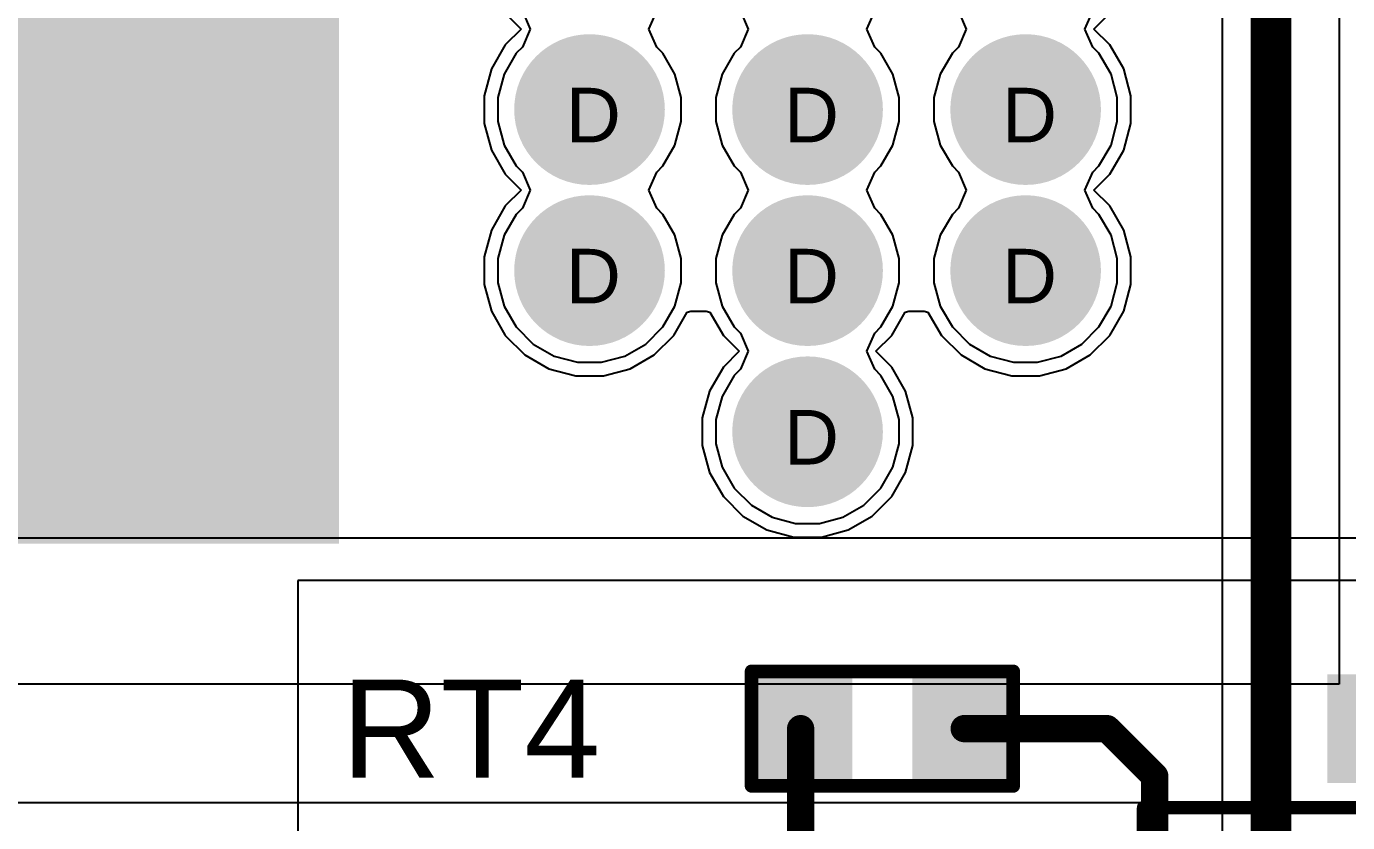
# Model space of a CAD drawing. Header units: inches. Extents: x 0 to 5379, y 0 to 5429.
# Drawn here: x 35.39 to 47.7, y 154.79 to 162.21 of the extents above; entities that cross this region are included whole.
import ezdxf

# ---------------------------------------------------------------- set-up
doc = ezdxf.new("R2010")
doc.units = ezdxf.units.IN
for name, color, linetype in [('Bottom Layer', 5, 'Continuous'), ('Bottom Solder', 6, 'Continuous'), ('Drill Drawing', 1, 'Continuous'), ('GND01', 16, 'Continuous'), ('GND02', 76, 'Continuous'), ('PWR', 156, 'Continuous'), ('SIG 01', 90, 'Continuous'), ('Top Layer', 1, 'Continuous'), ('Top Overlay', 2, 'Continuous'), ('Top Paste', 8, 'Continuous'), ('Top Solder', 216, 'Continuous'), ('Via Holes', 16, 'Continuous')]:
    doc.layers.add(name, color=color, linetype=linetype)
doc.styles.add('Arial', font='', dxfattribs={"height": 0.2})
doc.styles.get('Arial').set_extended_font_data('Arial')

# ---------------------------------------------------------------- blocks, each defined once
blk = doc.blocks.new('R___0603_202')
at = {"layer": 'Top Layer'}
for points in [[(-0.381, 0.4445), (-0.381, -0.4445), (-1.143, -0.4445), (-1.143, 0.4445)], [(1.143, 0.4445), (1.143, -0.4445), (0.381, -0.4445), (0.381, 0.4445)]]:
    blk.add_hatch(color=1, dxfattribs=at).paths.add_polyline_path(points)
at = {"layer": 'Top Paste'}
for points in [[(-0.381, 0.4445), (-0.381, -0.4445), (-1.143, -0.4445), (-1.143, 0.4445)], [(1.143, 0.4445), (1.143, -0.4445), (0.381, -0.4445), (0.381, 0.4445)]]:
    blk.add_hatch(color=8, dxfattribs=at).paths.add_polyline_path(points)
at = {"layer": 'Top Solder'}
for points in [[(-0.2794, 0.5461), (-0.2794, -0.5461), (-1.2446, -0.5461), (-1.2446, 0.5461)], [(1.2446, 0.5461), (1.2446, -0.5461), (0.2794, -0.5461), (0.2794, 0.5461)]]:
    blk.add_hatch(color=216, dxfattribs=at).paths.add_polyline_path(points)
at = {"layer": 'Top Overlay'}
for points in [[(-1.2192, 0.5334, 0.127, 0.127, 0), (1.2192, 0.5334, 0.127, 0.127, 0)], [(-1.2192, -0.5334, 0.127, 0.127, 0), (-1.2192, 0.5334, 0.127, 0.127, 0)], [(1.2192, -0.5334, 0.127, 0.127, 0), (1.2192, 0.5334, 0.127, 0.127, 0)], [(-1.2192, -0.5334, 0.127, 0.127, 0), (1.2192, -0.5334, 0.127, 0.127, 0)]]:
    blk.add_lwpolyline(points, format="xyseb", dxfattribs=at)
for points in [[(-1.25095, 0.5334, 0.0635, 0.0635, 1), (-1.18745, 0.5334, 0.0635, 0.0635, 1)], [(-1.25095, 0.5334, 0.0635, 0.0635, 1), (-1.18745, 0.5334, 0.0635, 0.0635, 1)], [(1.18745, 0.5334, 0.0635, 0.0635, 1), (1.25095, 0.5334, 0.0635, 0.0635, 1)], [(1.18745, 0.5334, 0.0635, 0.0635, 1), (1.25095, 0.5334, 0.0635, 0.0635, 1)], [(-1.25095, -0.5334, 0.0635, 0.0635, 1), (-1.18745, -0.5334, 0.0635, 0.0635, 1)], [(-1.25095, -0.5334, 0.0635, 0.0635, 1), (-1.18745, -0.5334, 0.0635, 0.0635, 1)], [(1.18745, -0.5334, 0.0635, 0.0635, 1), (1.25095, -0.5334, 0.0635, 0.0635, 1)], [(1.18745, -0.5334, 0.0635, 0.0635, 1), (1.25095, -0.5334, 0.0635, 0.0635, 1)]]:
    blk.add_lwpolyline(points, format="xyseb", close=True, dxfattribs=at)
blk = doc.blocks.new('H2PAK_2_736')
at = {"layer": 'Top Layer'}
blk.add_hatch(color=1, dxfattribs=at).paths.add_polyline_path([(-5.5, 0.828), (-5.5, 10.328), (5.5, 10.328), (5.5, 0.828)])
at = {"layer": 'Top Paste'}
blk.add_hatch(color=8, dxfattribs=at).paths.add_polyline_path([(-5.5, 0.828), (-5.5, 10.328), (5.5, 10.328), (5.5, 0.828)])
at = {"layer": 'Top Solder'}
blk.add_hatch(color=216, dxfattribs=at).paths.add_polyline_path([(-5.551, 0.778), (-5.551, 10.379), (5.551, 10.379), (5.551, 0.778)])
blk = doc.blocks.new('SOD_323_841')
at = {"layer": 'Top Layer'}
for points in [[(-0.75, -0.45), (-1.55, -0.45), (-1.55, 0.45), (-0.75, 0.45)], [(1.55, -0.45), (0.75, -0.45), (0.75, 0.45), (1.55, 0.45)]]:
    blk.add_hatch(color=1, dxfattribs=at).paths.add_polyline_path(points)
at = {"layer": 'Top Overlay'}
for points in [[(-2.008, 0.483), (-0.916, 0.483), (-0.916, 0.787), (-2.008, 0.787)], [(-2.008, -0.508), (-1.576, -0.508), (-1.576, 0.508), (-2.008, 0.508)], [(-2.008, -0.787), (-0.916, -0.787), (-0.916, -0.483), (-2.008, -0.483)]]:
    blk.add_hatch(color=2, dxfattribs=at).paths.add_polyline_path(points)
at = {"layer": 'Top Paste'}
for points in [[(-0.75, -0.45), (-1.55, -0.45), (-1.55, 0.45), (-0.75, 0.45)], [(1.55, -0.45), (0.75, -0.45), (0.75, 0.45), (1.55, 0.45)]]:
    blk.add_hatch(color=8, dxfattribs=at).paths.add_polyline_path(points)
at = {"layer": 'Top Solder'}
for points in [[(-0.695, -0.505), (-1.605, -0.505), (-1.605, 0.505), (-0.695, 0.505)], [(1.605, -0.505), (0.695, -0.505), (0.695, 0.505), (1.605, 0.505)]]:
    blk.add_hatch(color=216, dxfattribs=at).paths.add_polyline_path(points)
at = {"layer": 'Top Overlay'}
for points in [[(0.94, 0.737, 0.127, 0.127, 0), (-0.914, 0.737, 0.127, 0.127, 0)], [(0.94, 0.737, 0.127, 0.127, 0), (0.94, 0.559, 0.127, 0.127, 0)], [(0.94, -0.559, 0.127, 0.127, 0), (0.94, -0.737, 0.127, 0.127, 0)], [(0.94, -0.737, 0.127, 0.127, 0), (-0.914, -0.737, 0.127, 0.127, 0)]]:
    blk.add_lwpolyline(points, format="xyseb", dxfattribs=at)
for points in [[(-0.946, 0.737, 0.0635, 0.0635, 1), (-0.883, 0.737, 0.0635, 0.0635, 1)], [(0.908, 0.737, 0.0635, 0.0635, 1), (0.972, 0.737, 0.0635, 0.0635, 1)], [(0.908, 0.737, 0.0635, 0.0635, 1), (0.972, 0.737, 0.0635, 0.0635, 1)], [(0.908, 0.559, 0.0635, 0.0635, 1), (0.972, 0.559, 0.0635, 0.0635, 1)], [(0.908, -0.559, 0.0635, 0.0635, 1), (0.972, -0.559, 0.0635, 0.0635, 1)], [(-0.946, -0.737, 0.0635, 0.0635, 1), (-0.883, -0.737, 0.0635, 0.0635, 1)], [(0.908, -0.737, 0.0635, 0.0635, 1), (0.972, -0.737, 0.0635, 0.0635, 1)], [(0.908, -0.737, 0.0635, 0.0635, 1), (0.972, -0.737, 0.0635, 0.0635, 1)]]:
    blk.add_lwpolyline(points, format="xyseb", close=True, dxfattribs=at)

msp = doc.modelspace()

# ---------------------------------------------------------------- hatches: boundary and pattern name
at = {"layer": 'Bottom Layer'}
h = msp.add_hatch(color=5, dxfattribs=at)
edge = h.paths.add_edge_path()
edge.add_arc((40.64, 161.435), 0.6, 0, 360)
h = msp.add_hatch(color=5, dxfattribs=at)
edge = h.paths.add_edge_path()
edge.add_arc((42.672, 161.435), 0.6, 0, 360)
h = msp.add_hatch(color=5, dxfattribs=at)
edge = h.paths.add_edge_path()
edge.add_arc((44.704, 161.435), 0.6, 0, 360)
h = msp.add_hatch(color=5, dxfattribs=at)
edge = h.paths.add_edge_path()
edge.add_arc((40.64, 159.935), 0.6, 0, 360)
h = msp.add_hatch(color=5, dxfattribs=at)
edge = h.paths.add_edge_path()
edge.add_arc((42.672, 159.935), 0.6, 0, 360)
h = msp.add_hatch(color=5, dxfattribs=at)
edge = h.paths.add_edge_path()
edge.add_arc((44.704, 159.935), 0.6, 0, 360)
h = msp.add_hatch(color=5, dxfattribs=at)
edge = h.paths.add_edge_path()
edge.add_arc((42.672, 158.434), 0.6, 0, 360)
at = {"layer": 'Bottom Solder'}
h = msp.add_hatch(color=6, dxfattribs=at)
edge = h.paths.add_edge_path()
edge.add_arc((40.64, 161.435), 0.702, 0, 360)
h = msp.add_hatch(color=6, dxfattribs=at)
edge = h.paths.add_edge_path()
edge.add_arc((42.672, 161.435), 0.702, 0, 360)
h = msp.add_hatch(color=6, dxfattribs=at)
edge = h.paths.add_edge_path()
edge.add_arc((44.704, 161.435), 0.702, 0, 360)
h = msp.add_hatch(color=6, dxfattribs=at)
edge = h.paths.add_edge_path()
edge.add_arc((40.64, 159.935), 0.702, 0, 360)
h = msp.add_hatch(color=6, dxfattribs=at)
edge = h.paths.add_edge_path()
edge.add_arc((42.672, 159.935), 0.702, 0, 360)
h = msp.add_hatch(color=6, dxfattribs=at)
edge = h.paths.add_edge_path()
edge.add_arc((44.704, 159.935), 0.702, 0, 360)
h = msp.add_hatch(color=6, dxfattribs=at)
edge = h.paths.add_edge_path()
edge.add_arc((42.672, 158.434), 0.702, 0, 360)
at = {"layer": 'GND01'}
h = msp.add_hatch(color=16, dxfattribs=at)
edge = h.paths.add_edge_path()
edge.add_arc((40.64, 161.435), 0.6, 0, 360)
h = msp.add_hatch(color=16, dxfattribs=at)
edge = h.paths.add_edge_path()
edge.add_arc((42.672, 161.435), 0.6, 0, 360)
h = msp.add_hatch(color=16, dxfattribs=at)
edge = h.paths.add_edge_path()
edge.add_arc((44.704, 161.435), 0.6, 0, 360)
h = msp.add_hatch(color=16, dxfattribs=at)
edge = h.paths.add_edge_path()
edge.add_arc((40.64, 159.935), 0.6, 0, 360)
h = msp.add_hatch(color=16, dxfattribs=at)
edge = h.paths.add_edge_path()
edge.add_arc((42.672, 159.935), 0.6, 0, 360)
h = msp.add_hatch(color=16, dxfattribs=at)
edge = h.paths.add_edge_path()
edge.add_arc((44.704, 159.935), 0.6, 0, 360)
h = msp.add_hatch(color=16, dxfattribs=at)
edge = h.paths.add_edge_path()
edge.add_arc((42.672, 158.434), 0.6, 0, 360)
at = {"layer": 'GND02'}
h = msp.add_hatch(color=76, dxfattribs=at)
edge = h.paths.add_edge_path()
edge.add_arc((40.64, 161.435), 0.6, 0, 360)
h = msp.add_hatch(color=76, dxfattribs=at)
edge = h.paths.add_edge_path()
edge.add_arc((42.672, 161.435), 0.6, 0, 360)
h = msp.add_hatch(color=76, dxfattribs=at)
edge = h.paths.add_edge_path()
edge.add_arc((44.704, 161.435), 0.6, 0, 360)
h = msp.add_hatch(color=76, dxfattribs=at)
edge = h.paths.add_edge_path()
edge.add_arc((40.64, 159.935), 0.6, 0, 360)
h = msp.add_hatch(color=76, dxfattribs=at)
edge = h.paths.add_edge_path()
edge.add_arc((42.672, 159.935), 0.6, 0, 360)
h = msp.add_hatch(color=76, dxfattribs=at)
edge = h.paths.add_edge_path()
edge.add_arc((44.704, 159.935), 0.6, 0, 360)
h = msp.add_hatch(color=76, dxfattribs=at)
edge = h.paths.add_edge_path()
edge.add_arc((42.672, 158.434), 0.6, 0, 360)
at = {"layer": 'PWR'}
h = msp.add_hatch(color=156, dxfattribs=at)
edge = h.paths.add_edge_path()
edge.add_arc((40.64, 161.435), 0.6, 0, 360)
h = msp.add_hatch(color=156, dxfattribs=at)
edge = h.paths.add_edge_path()
edge.add_arc((42.672, 161.435), 0.6, 0, 360)
h = msp.add_hatch(color=156, dxfattribs=at)
edge = h.paths.add_edge_path()
edge.add_arc((44.704, 161.435), 0.6, 0, 360)
h = msp.add_hatch(color=156, dxfattribs=at)
edge = h.paths.add_edge_path()
edge.add_arc((40.64, 159.935), 0.6, 0, 360)
h = msp.add_hatch(color=156, dxfattribs=at)
edge = h.paths.add_edge_path()
edge.add_arc((42.672, 159.935), 0.6, 0, 360)
h = msp.add_hatch(color=156, dxfattribs=at)
edge = h.paths.add_edge_path()
edge.add_arc((44.704, 159.935), 0.6, 0, 360)
h = msp.add_hatch(color=156, dxfattribs=at)
edge = h.paths.add_edge_path()
edge.add_arc((42.672, 158.434), 0.6, 0, 360)
at = {"layer": 'SIG 01'}
h = msp.add_hatch(color=90, dxfattribs=at)
edge = h.paths.add_edge_path()
edge.add_arc((40.64, 161.435), 0.6, 0, 360)
h = msp.add_hatch(color=90, dxfattribs=at)
edge = h.paths.add_edge_path()
edge.add_arc((42.672, 161.435), 0.6, 0, 360)
h = msp.add_hatch(color=90, dxfattribs=at)
edge = h.paths.add_edge_path()
edge.add_arc((44.704, 161.435), 0.6, 0, 360)
h = msp.add_hatch(color=90, dxfattribs=at)
edge = h.paths.add_edge_path()
edge.add_arc((40.64, 159.935), 0.6, 0, 360)
h = msp.add_hatch(color=90, dxfattribs=at)
edge = h.paths.add_edge_path()
edge.add_arc((42.672, 159.935), 0.6, 0, 360)
h = msp.add_hatch(color=90, dxfattribs=at)
edge = h.paths.add_edge_path()
edge.add_arc((44.704, 159.935), 0.6, 0, 360)
h = msp.add_hatch(color=90, dxfattribs=at)
edge = h.paths.add_edge_path()
edge.add_arc((42.672, 158.434), 0.6, 0, 360)
at = {"layer": 'Top Layer'}
h = msp.add_hatch(color=1, dxfattribs=at)
edge = h.paths.add_edge_path()
edge.add_arc((40.64, 161.435), 0.6, 0, 360)
h = msp.add_hatch(color=1, dxfattribs=at)
edge = h.paths.add_edge_path()
edge.add_arc((42.672, 161.435), 0.6, 0, 360)
h = msp.add_hatch(color=1, dxfattribs=at)
edge = h.paths.add_edge_path()
edge.add_arc((44.704, 161.435), 0.6, 0, 360)
h = msp.add_hatch(color=1, dxfattribs=at)
edge = h.paths.add_edge_path()
edge.add_arc((40.64, 159.935), 0.6, 0, 360)
h = msp.add_hatch(color=1, dxfattribs=at)
edge = h.paths.add_edge_path()
edge.add_arc((42.672, 159.935), 0.6, 0, 360)
h = msp.add_hatch(color=1, dxfattribs=at)
edge = h.paths.add_edge_path()
edge.add_arc((44.704, 159.935), 0.6, 0, 360)
h = msp.add_hatch(color=1, dxfattribs=at)
edge = h.paths.add_edge_path()
edge.add_arc((42.672, 158.434), 0.6, 0, 360)
at = {"layer": 'Top Solder'}
h = msp.add_hatch(color=216, dxfattribs=at)
edge = h.paths.add_edge_path()
edge.add_arc((40.64, 161.435), 0.702, 0, 360)
h = msp.add_hatch(color=216, dxfattribs=at)
edge = h.paths.add_edge_path()
edge.add_arc((42.672, 161.435), 0.702, 0, 360)
h = msp.add_hatch(color=216, dxfattribs=at)
edge = h.paths.add_edge_path()
edge.add_arc((44.704, 161.435), 0.702, 0, 360)
h = msp.add_hatch(color=216, dxfattribs=at)
edge = h.paths.add_edge_path()
edge.add_arc((40.64, 159.935), 0.702, 0, 360)
h = msp.add_hatch(color=216, dxfattribs=at)
edge = h.paths.add_edge_path()
edge.add_arc((42.672, 159.935), 0.702, 0, 360)
h = msp.add_hatch(color=216, dxfattribs=at)
edge = h.paths.add_edge_path()
edge.add_arc((44.704, 159.935), 0.702, 0, 360)
h = msp.add_hatch(color=216, dxfattribs=at)
edge = h.paths.add_edge_path()
edge.add_arc((42.672, 158.434), 0.702, 0, 360)
at = {"layer": 'Via Holes'}
h = msp.add_hatch(color=7, dxfattribs=at)
edge = h.paths.add_edge_path()
edge.add_arc((40.64, 161.435), 0.35, 0, 360)
h = msp.add_hatch(color=7, dxfattribs=at)
edge = h.paths.add_edge_path()
edge.add_arc((42.672, 161.435), 0.35, 0, 360)
h = msp.add_hatch(color=7, dxfattribs=at)
edge = h.paths.add_edge_path()
edge.add_arc((44.704, 161.435), 0.35, 0, 360)
h = msp.add_hatch(color=7, dxfattribs=at)
edge = h.paths.add_edge_path()
edge.add_arc((40.64, 159.935), 0.35, 0, 360)
h = msp.add_hatch(color=7, dxfattribs=at)
edge = h.paths.add_edge_path()
edge.add_arc((42.672, 159.935), 0.35, 0, 360)
h = msp.add_hatch(color=7, dxfattribs=at)
edge = h.paths.add_edge_path()
edge.add_arc((44.704, 159.935), 0.35, 0, 360)
h = msp.add_hatch(color=7, dxfattribs=at)
edge = h.paths.add_edge_path()
edge.add_arc((42.672, 158.434), 0.35, 0, 360)

# ---------------------------------------------------------------- linework, layer by layer
at = {"layer": 'Bottom Layer'}
for p, q in [((47.626, 219.612), (47.626, 156.083)), ((47.626, 168.529), (47.626, 156.083)), ((47.626, 156.083), (25.605, 156.083)), ((47.626, 156.083), (25.605, 156.083)), ((24.348, 154.98), (48.029, 154.98)), ((24.348, 154.98), (48.029, 154.98))]:
    msp.add_line(p, q, dxfattribs=at)
at = {"layer": 'GND01'}
for p, q in [((40.014, 162.353), (40.087, 162.185)), ((41.193, 162.185), (41.266, 162.353)), ((42.046, 162.353), (42.119, 162.185)), ((43.225, 162.185), (43.298, 162.353)), ((44.078, 162.353), (44.151, 162.185)), ((45.257, 162.185), (45.33, 162.353)), ((40.087, 162.185), (40.014, 162.017)), ((41.266, 162.017), (41.193, 162.185)), ((42.119, 162.185), (42.046, 162.017)), ((43.298, 162.017), (43.225, 162.185)), ((44.151, 162.185), (44.078, 162.017)), ((45.33, 162.017), (45.257, 162.185)), ((39.957, 161.959), (39.844, 161.765)), ((40.014, 162.017), (39.957, 161.959)), ((41.323, 161.959), (41.266, 162.017)), ((41.436, 161.765), (41.323, 161.959)), ((41.989, 161.959), (41.876, 161.765)), ((42.046, 162.017), (41.989, 161.959)), ((43.355, 161.959), (43.298, 162.017)), ((43.468, 161.765), (43.355, 161.959)), ((44.021, 161.959), (43.908, 161.765)), ((44.078, 162.017), (44.021, 161.959)), ((45.387, 161.959), (45.33, 162.017)), ((45.5, 161.765), (45.387, 161.959)), ((39.844, 161.765), (39.786, 161.547)), ((41.494, 161.547), (41.436, 161.765)), ((41.876, 161.765), (41.818, 161.547)), ((43.526, 161.547), (43.468, 161.765)), ((43.908, 161.765), (43.85, 161.547)), ((45.558, 161.547), (45.5, 161.765)), ((39.786, 161.547), (39.786, 161.323)), ((41.494, 161.323), (41.494, 161.547)), ((41.818, 161.547), (41.818, 161.323)), ((43.526, 161.323), (43.526, 161.547)), ((43.85, 161.547), (43.85, 161.323)), ((45.558, 161.323), (45.558, 161.547)), ((39.786, 161.323), (39.844, 161.105)), ((41.436, 161.105), (41.494, 161.323)), ((41.818, 161.323), (41.876, 161.105)), ((43.468, 161.105), (43.526, 161.323)), ((43.85, 161.323), (43.908, 161.105)), ((45.5, 161.105), (45.558, 161.323)), ((39.844, 161.105), (39.957, 160.911)), ((41.323, 160.911), (41.436, 161.105)), ((41.876, 161.105), (41.989, 160.911)), ((43.355, 160.911), (43.468, 161.105)), ((43.908, 161.105), (44.021, 160.911)), ((45.387, 160.911), (45.5, 161.105)), ((39.957, 160.911), (40.014, 160.853)), ((40.014, 160.853), (40.087, 160.685)), ((41.193, 160.685), (41.266, 160.853)), ((41.266, 160.853), (41.323, 160.911)), ((41.989, 160.911), (42.046, 160.853)), ((42.046, 160.853), (42.119, 160.685)), ((43.225, 160.685), (43.298, 160.853)), ((43.298, 160.853), (43.355, 160.911)), ((44.021, 160.911), (44.078, 160.853)), ((44.078, 160.853), (44.151, 160.685)), ((45.257, 160.685), (45.33, 160.853)), ((45.33, 160.853), (45.387, 160.911)), ((40.087, 160.685), (40.014, 160.517)), ((41.266, 160.517), (41.193, 160.685)), ((42.119, 160.685), (42.046, 160.517)), ((43.298, 160.517), (43.225, 160.685)), ((44.151, 160.685), (44.078, 160.517)), ((45.33, 160.517), (45.257, 160.685)), ((39.957, 160.459), (39.844, 160.264)), ((40.014, 160.517), (39.957, 160.459)), ((41.323, 160.459), (41.266, 160.517)), ((41.436, 160.264), (41.323, 160.459)), ((41.989, 160.459), (41.876, 160.264)), ((42.046, 160.517), (41.989, 160.459)), ((43.355, 160.459), (43.298, 160.517)), ((43.468, 160.264), (43.355, 160.459)), ((44.021, 160.459), (43.908, 160.264)), ((44.078, 160.517), (44.021, 160.459)), ((45.387, 160.459), (45.33, 160.517)), ((45.5, 160.264), (45.387, 160.459)), ((39.844, 160.264), (39.786, 160.047)), ((41.494, 160.047), (41.436, 160.264)), ((41.876, 160.264), (41.818, 160.047)), ((43.526, 160.047), (43.468, 160.264)), ((43.908, 160.264), (43.85, 160.047)), ((45.558, 160.047), (45.5, 160.264)), ((39.786, 160.047), (39.786, 159.822)), ((41.494, 159.822), (41.494, 160.047)), ((41.818, 160.047), (41.818, 159.822)), ((43.526, 159.822), (43.526, 160.047)), ((43.85, 160.047), (43.85, 159.822)), ((45.558, 159.822), (45.558, 160.047)), ((39.786, 159.822), (39.844, 159.605)), ((41.436, 159.605), (41.494, 159.822)), ((41.818, 159.822), (41.876, 159.605)), ((43.468, 159.605), (43.526, 159.822)), ((43.85, 159.822), (43.908, 159.605)), ((45.5, 159.605), (45.558, 159.822)), ((39.844, 159.605), (39.957, 159.41)), ((41.323, 159.41), (41.436, 159.605)), ((41.876, 159.605), (41.989, 159.41)), ((43.355, 159.41), (43.468, 159.605)), ((43.908, 159.605), (44.021, 159.41)), ((45.387, 159.41), (45.5, 159.605)), ((39.957, 159.41), (40.116, 159.251)), ((41.164, 159.251), (41.323, 159.41)), ((41.989, 159.41), (42.046, 159.352)), ((42.046, 159.352), (42.119, 159.184)), ((43.225, 159.184), (43.298, 159.352)), ((43.298, 159.352), (43.355, 159.41)), ((44.021, 159.41), (44.18, 159.251)), ((45.228, 159.251), (45.387, 159.41)), ((40.116, 159.251), (40.31, 159.139)), ((40.97, 159.139), (41.164, 159.251)), ((44.18, 159.251), (44.374, 159.139)), ((45.034, 159.139), (45.228, 159.251)), ((40.31, 159.139), (40.528, 159.081)), ((40.528, 159.081), (40.752, 159.081)), ((40.752, 159.081), (40.97, 159.139)), ((42.119, 159.184), (42.046, 159.016)), ((43.298, 159.016), (43.225, 159.184)), ((44.374, 159.139), (44.592, 159.081)), ((44.592, 159.081), (44.816, 159.081)), ((44.816, 159.081), (45.034, 159.139)), ((41.989, 158.958), (41.876, 158.764)), ((42.046, 159.016), (41.989, 158.958)), ((43.355, 158.958), (43.298, 159.016)), ((43.468, 158.764), (43.355, 158.958)), ((41.876, 158.764), (41.818, 158.547)), ((43.526, 158.547), (43.468, 158.764)), ((41.818, 158.547), (41.818, 158.322)), ((43.526, 158.322), (43.526, 158.547)), ((41.818, 158.322), (41.876, 158.104)), ((43.468, 158.104), (43.526, 158.322)), ((41.876, 158.104), (41.989, 157.91)), ((43.355, 157.91), (43.468, 158.104)), ((41.989, 157.91), (42.148, 157.751)), ((43.196, 157.751), (43.355, 157.91)), ((42.148, 157.751), (42.342, 157.638)), ((43.002, 157.638), (43.196, 157.751)), ((42.342, 157.638), (42.56, 157.58)), ((42.784, 157.58), (43.002, 157.638)), ((42.56, 157.58), (42.784, 157.58))]:
    msp.add_line(p, q, dxfattribs=at)
at = {"layer": 'GND02'}
for p, q in [((40.014, 162.353), (40.087, 162.185)), ((41.193, 162.185), (41.266, 162.353)), ((42.046, 162.353), (42.119, 162.185)), ((43.225, 162.185), (43.298, 162.353)), ((44.078, 162.353), (44.151, 162.185)), ((45.257, 162.185), (45.33, 162.353)), ((40.087, 162.185), (40.014, 162.017)), ((41.266, 162.017), (41.193, 162.185)), ((42.119, 162.185), (42.046, 162.017)), ((43.298, 162.017), (43.225, 162.185)), ((44.151, 162.185), (44.078, 162.017)), ((45.33, 162.017), (45.257, 162.185)), ((39.957, 161.959), (39.844, 161.765)), ((40.014, 162.017), (39.957, 161.959)), ((41.323, 161.959), (41.266, 162.017)), ((41.436, 161.765), (41.323, 161.959)), ((41.989, 161.959), (41.876, 161.765)), ((42.046, 162.017), (41.989, 161.959)), ((43.355, 161.959), (43.298, 162.017)), ((43.468, 161.765), (43.355, 161.959)), ((44.021, 161.959), (43.908, 161.765)), ((44.078, 162.017), (44.021, 161.959)), ((45.387, 161.959), (45.33, 162.017)), ((45.5, 161.765), (45.387, 161.959)), ((39.844, 161.765), (39.786, 161.547)), ((41.494, 161.547), (41.436, 161.765)), ((41.876, 161.765), (41.818, 161.547)), ((43.526, 161.547), (43.468, 161.765)), ((43.908, 161.765), (43.85, 161.547)), ((45.558, 161.547), (45.5, 161.765)), ((39.786, 161.547), (39.786, 161.323)), ((41.494, 161.323), (41.494, 161.547)), ((41.818, 161.547), (41.818, 161.323)), ((43.526, 161.323), (43.526, 161.547)), ((43.85, 161.547), (43.85, 161.323)), ((45.558, 161.323), (45.558, 161.547)), ((39.786, 161.323), (39.844, 161.105)), ((41.436, 161.105), (41.494, 161.323)), ((41.818, 161.323), (41.876, 161.105)), ((43.468, 161.105), (43.526, 161.323)), ((43.85, 161.323), (43.908, 161.105)), ((45.5, 161.105), (45.558, 161.323)), ((39.844, 161.105), (39.957, 160.911)), ((41.323, 160.911), (41.436, 161.105)), ((41.876, 161.105), (41.989, 160.911)), ((43.355, 160.911), (43.468, 161.105)), ((43.908, 161.105), (44.021, 160.911)), ((45.387, 160.911), (45.5, 161.105)), ((39.957, 160.911), (40.014, 160.853)), ((40.014, 160.853), (40.087, 160.685)), ((41.193, 160.685), (41.266, 160.853)), ((41.266, 160.853), (41.323, 160.911)), ((41.989, 160.911), (42.046, 160.853)), ((42.046, 160.853), (42.119, 160.685)), ((43.225, 160.685), (43.298, 160.853)), ((43.298, 160.853), (43.355, 160.911)), ((44.021, 160.911), (44.078, 160.853)), ((44.078, 160.853), (44.151, 160.685)), ((45.257, 160.685), (45.33, 160.853)), ((45.33, 160.853), (45.387, 160.911)), ((40.087, 160.685), (40.014, 160.517)), ((41.266, 160.517), (41.193, 160.685)), ((42.119, 160.685), (42.046, 160.517)), ((43.298, 160.517), (43.225, 160.685)), ((44.151, 160.685), (44.078, 160.517)), ((45.33, 160.517), (45.257, 160.685)), ((39.957, 160.459), (39.844, 160.264)), ((40.014, 160.517), (39.957, 160.459)), ((41.323, 160.459), (41.266, 160.517)), ((41.436, 160.264), (41.323, 160.459)), ((41.989, 160.459), (41.876, 160.264)), ((42.046, 160.517), (41.989, 160.459)), ((43.355, 160.459), (43.298, 160.517)), ((43.468, 160.264), (43.355, 160.459)), ((44.021, 160.459), (43.908, 160.264)), ((44.078, 160.517), (44.021, 160.459)), ((45.387, 160.459), (45.33, 160.517)), ((45.5, 160.264), (45.387, 160.459)), ((39.844, 160.264), (39.786, 160.047)), ((41.494, 160.047), (41.436, 160.264)), ((41.876, 160.264), (41.818, 160.047)), ((43.526, 160.047), (43.468, 160.264)), ((43.908, 160.264), (43.85, 160.047)), ((45.558, 160.047), (45.5, 160.264)), ((39.786, 160.047), (39.786, 159.822)), ((41.494, 159.822), (41.494, 160.047)), ((41.818, 160.047), (41.818, 159.822)), ((43.526, 159.822), (43.526, 160.047)), ((43.85, 160.047), (43.85, 159.822)), ((45.558, 159.822), (45.558, 160.047)), ((39.786, 159.822), (39.844, 159.605)), ((41.436, 159.605), (41.494, 159.822)), ((41.818, 159.822), (41.876, 159.605)), ((43.468, 159.605), (43.526, 159.822)), ((43.85, 159.822), (43.908, 159.605)), ((45.5, 159.605), (45.558, 159.822)), ((39.844, 159.605), (39.957, 159.41)), ((41.323, 159.41), (41.436, 159.605)), ((41.876, 159.605), (41.989, 159.41)), ((43.355, 159.41), (43.468, 159.605)), ((43.908, 159.605), (44.021, 159.41)), ((45.387, 159.41), (45.5, 159.605)), ((39.957, 159.41), (40.116, 159.251)), ((41.164, 159.251), (41.323, 159.41)), ((41.989, 159.41), (42.046, 159.352)), ((42.046, 159.352), (42.119, 159.184)), ((43.225, 159.184), (43.298, 159.352)), ((43.298, 159.352), (43.355, 159.41)), ((44.021, 159.41), (44.18, 159.251)), ((45.228, 159.251), (45.387, 159.41)), ((40.116, 159.251), (40.31, 159.139)), ((40.97, 159.139), (41.164, 159.251)), ((44.18, 159.251), (44.374, 159.139)), ((45.034, 159.139), (45.228, 159.251)), ((40.31, 159.139), (40.528, 159.081)), ((40.528, 159.081), (40.752, 159.081)), ((40.752, 159.081), (40.97, 159.139)), ((42.119, 159.184), (42.046, 159.016)), ((43.298, 159.016), (43.225, 159.184)), ((44.374, 159.139), (44.592, 159.081)), ((44.592, 159.081), (44.816, 159.081)), ((44.816, 159.081), (45.034, 159.139)), ((41.989, 158.958), (41.876, 158.764)), ((42.046, 159.016), (41.989, 158.958)), ((43.355, 158.958), (43.298, 159.016)), ((43.468, 158.764), (43.355, 158.958)), ((41.876, 158.764), (41.818, 158.547)), ((43.526, 158.547), (43.468, 158.764)), ((41.818, 158.547), (41.818, 158.322)), ((43.526, 158.322), (43.526, 158.547)), ((41.818, 158.322), (41.876, 158.104)), ((43.468, 158.104), (43.526, 158.322)), ((41.876, 158.104), (41.989, 157.91)), ((43.355, 157.91), (43.468, 158.104)), ((41.989, 157.91), (42.148, 157.751)), ((43.196, 157.751), (43.355, 157.91)), ((42.148, 157.751), (42.342, 157.638)), ((43.002, 157.638), (43.196, 157.751)), ((42.342, 157.638), (42.56, 157.58)), ((42.784, 157.58), (43.002, 157.638)), ((42.56, 157.58), (42.784, 157.58))]:
    msp.add_line(p, q, dxfattribs=at)
at = {"layer": 'PWR'}
for p, q in [((46.536, 205.004), (46.536, 148.785)), ((40.014, 162.353), (40.087, 162.185)), ((41.193, 162.185), (41.266, 162.353)), ((42.046, 162.353), (42.119, 162.185)), ((43.225, 162.185), (43.298, 162.353)), ((44.078, 162.353), (44.151, 162.185)), ((45.257, 162.185), (45.33, 162.353)), ((40.087, 162.185), (40.014, 162.017)), ((41.266, 162.017), (41.193, 162.185)), ((42.119, 162.185), (42.046, 162.017)), ((43.298, 162.017), (43.225, 162.185)), ((44.151, 162.185), (44.078, 162.017)), ((45.33, 162.017), (45.257, 162.185)), ((39.957, 161.959), (39.844, 161.765)), ((40.014, 162.017), (39.957, 161.959)), ((41.323, 161.959), (41.266, 162.017)), ((41.436, 161.765), (41.323, 161.959)), ((41.989, 161.959), (41.876, 161.765)), ((42.046, 162.017), (41.989, 161.959)), ((43.355, 161.959), (43.298, 162.017)), ((43.468, 161.765), (43.355, 161.959)), ((44.021, 161.959), (43.908, 161.765)), ((44.078, 162.017), (44.021, 161.959)), ((45.387, 161.959), (45.33, 162.017)), ((45.5, 161.765), (45.387, 161.959)), ((39.844, 161.765), (39.786, 161.547)), ((41.494, 161.547), (41.436, 161.765)), ((41.876, 161.765), (41.818, 161.547)), ((43.526, 161.547), (43.468, 161.765)), ((43.908, 161.765), (43.85, 161.547)), ((45.558, 161.547), (45.5, 161.765)), ((39.786, 161.547), (39.786, 161.323)), ((41.494, 161.323), (41.494, 161.547)), ((41.818, 161.547), (41.818, 161.323)), ((43.526, 161.323), (43.526, 161.547)), ((43.85, 161.547), (43.85, 161.323)), ((45.558, 161.323), (45.558, 161.547)), ((39.786, 161.323), (39.844, 161.105)), ((41.436, 161.105), (41.494, 161.323)), ((41.818, 161.323), (41.876, 161.105)), ((43.468, 161.105), (43.526, 161.323)), ((43.85, 161.323), (43.908, 161.105)), ((45.5, 161.105), (45.558, 161.323)), ((39.844, 161.105), (39.957, 160.911)), ((41.323, 160.911), (41.436, 161.105)), ((41.876, 161.105), (41.989, 160.911)), ((43.355, 160.911), (43.468, 161.105)), ((43.908, 161.105), (44.021, 160.911)), ((45.387, 160.911), (45.5, 161.105)), ((39.957, 160.911), (40.014, 160.853)), ((40.014, 160.853), (40.087, 160.685)), ((41.193, 160.685), (41.266, 160.853)), ((41.266, 160.853), (41.323, 160.911)), ((41.989, 160.911), (42.046, 160.853)), ((42.046, 160.853), (42.119, 160.685)), ((43.225, 160.685), (43.298, 160.853)), ((43.298, 160.853), (43.355, 160.911)), ((44.021, 160.911), (44.078, 160.853)), ((44.078, 160.853), (44.151, 160.685)), ((45.257, 160.685), (45.33, 160.853)), ((45.33, 160.853), (45.387, 160.911)), ((40.087, 160.685), (40.014, 160.517)), ((41.266, 160.517), (41.193, 160.685)), ((42.119, 160.685), (42.046, 160.517)), ((43.298, 160.517), (43.225, 160.685)), ((44.151, 160.685), (44.078, 160.517)), ((45.33, 160.517), (45.257, 160.685)), ((39.957, 160.459), (39.844, 160.264)), ((40.014, 160.517), (39.957, 160.459)), ((41.323, 160.459), (41.266, 160.517)), ((41.436, 160.264), (41.323, 160.459)), ((41.989, 160.459), (41.876, 160.264)), ((42.046, 160.517), (41.989, 160.459)), ((43.355, 160.459), (43.298, 160.517)), ((43.468, 160.264), (43.355, 160.459)), ((44.021, 160.459), (43.908, 160.264)), ((44.078, 160.517), (44.021, 160.459)), ((45.387, 160.459), (45.33, 160.517)), ((45.5, 160.264), (45.387, 160.459)), ((39.844, 160.264), (39.786, 160.047)), ((41.494, 160.047), (41.436, 160.264)), ((41.876, 160.264), (41.818, 160.047)), ((43.526, 160.047), (43.468, 160.264)), ((43.908, 160.264), (43.85, 160.047)), ((45.558, 160.047), (45.5, 160.264)), ((39.786, 160.047), (39.786, 159.822)), ((41.494, 159.822), (41.494, 160.047)), ((41.818, 160.047), (41.818, 159.822)), ((43.526, 159.822), (43.526, 160.047)), ((43.85, 160.047), (43.85, 159.822)), ((45.558, 159.822), (45.558, 160.047)), ((39.786, 159.822), (39.844, 159.605)), ((41.436, 159.605), (41.494, 159.822)), ((41.818, 159.822), (41.876, 159.605)), ((43.468, 159.605), (43.526, 159.822)), ((43.85, 159.822), (43.908, 159.605)), ((45.5, 159.605), (45.558, 159.822)), ((39.844, 159.605), (39.957, 159.41)), ((41.323, 159.41), (41.436, 159.605)), ((41.876, 159.605), (41.989, 159.41)), ((43.355, 159.41), (43.468, 159.605)), ((43.908, 159.605), (44.021, 159.41)), ((45.387, 159.41), (45.5, 159.605)), ((39.957, 159.41), (40.116, 159.251)), ((41.164, 159.251), (41.323, 159.41)), ((41.989, 159.41), (42.046, 159.352)), ((42.046, 159.352), (42.119, 159.184)), ((43.225, 159.184), (43.298, 159.352)), ((43.298, 159.352), (43.355, 159.41)), ((44.021, 159.41), (44.18, 159.251)), ((45.228, 159.251), (45.387, 159.41)), ((40.116, 159.251), (40.31, 159.139)), ((40.97, 159.139), (41.164, 159.251)), ((44.18, 159.251), (44.374, 159.139)), ((45.034, 159.139), (45.228, 159.251)), ((40.31, 159.139), (40.528, 159.081)), ((40.528, 159.081), (40.752, 159.081)), ((40.752, 159.081), (40.97, 159.139)), ((42.119, 159.184), (42.046, 159.016)), ((43.298, 159.016), (43.225, 159.184)), ((44.374, 159.139), (44.592, 159.081)), ((44.592, 159.081), (44.816, 159.081)), ((44.816, 159.081), (45.034, 159.139)), ((41.989, 158.958), (41.876, 158.764)), ((42.046, 159.016), (41.989, 158.958)), ((43.355, 158.958), (43.298, 159.016)), ((43.468, 158.764), (43.355, 158.958)), ((41.876, 158.764), (41.818, 158.547)), ((43.526, 158.547), (43.468, 158.764)), ((41.818, 158.547), (41.818, 158.322)), ((43.526, 158.322), (43.526, 158.547)), ((41.818, 158.322), (41.876, 158.104)), ((43.468, 158.104), (43.526, 158.322)), ((41.876, 158.104), (41.989, 157.91)), ((43.355, 157.91), (43.468, 158.104)), ((41.989, 157.91), (42.148, 157.751)), ((43.196, 157.751), (43.355, 157.91)), ((42.148, 157.751), (42.342, 157.638)), ((43.002, 157.638), (43.196, 157.751)), ((42.342, 157.638), (42.56, 157.58)), ((42.784, 157.58), (43.002, 157.638)), ((42.56, 157.58), (42.784, 157.58))]:
    msp.add_line(p, q, dxfattribs=at)
msp.add_lwpolyline([(46.99, 148.785, 0.381, 0.381, 0), (46.99, 205.191, 0.381, 0.381, 0)], format="xyseb", dxfattribs=at)
at = {"layer": 'SIG 01'}
for p, q in [((39.855, 162.333), (40.003, 162.185)), ((45.341, 162.185), (45.489, 162.333)), ((40.003, 162.185), (39.855, 162.037)), ((45.489, 162.037), (45.341, 162.185)), ((39.855, 162.037), (39.726, 161.814)), ((45.618, 161.814), (45.489, 162.037)), ((39.726, 161.814), (39.659, 161.564)), ((45.685, 161.564), (45.618, 161.814)), ((39.659, 161.564), (39.659, 161.306)), ((45.685, 161.306), (45.685, 161.564)), ((39.659, 161.306), (39.726, 161.056)), ((45.618, 161.056), (45.685, 161.306)), ((39.726, 161.056), (39.855, 160.833)), ((45.489, 160.833), (45.618, 161.056)), ((39.855, 160.833), (40.003, 160.685)), ((45.341, 160.685), (45.489, 160.833)), ((40.003, 160.685), (39.855, 160.537)), ((45.489, 160.537), (45.341, 160.685)), ((39.855, 160.537), (39.726, 160.313)), ((45.618, 160.313), (45.489, 160.537)), ((39.726, 160.313), (39.659, 160.064)), ((45.685, 160.064), (45.618, 160.313)), ((39.659, 160.064), (39.659, 159.805)), ((45.685, 159.805), (45.685, 160.064)), ((39.659, 159.805), (39.726, 159.556)), ((45.618, 159.556), (45.685, 159.805)), ((39.726, 159.556), (39.855, 159.332)), ((41.425, 159.332), (41.55, 159.548)), ((41.55, 159.548), (41.585, 159.556)), ((41.585, 159.556), (41.727, 159.556)), ((41.727, 159.556), (41.762, 159.548)), ((41.762, 159.548), (41.887, 159.332)), ((43.457, 159.332), (43.582, 159.548)), ((43.582, 159.548), (43.617, 159.556)), ((43.617, 159.556), (43.759, 159.556)), ((43.759, 159.556), (43.794, 159.548)), ((43.794, 159.548), (43.919, 159.332)), ((45.489, 159.332), (45.618, 159.556)), ((39.855, 159.332), (40.038, 159.15)), ((41.242, 159.15), (41.425, 159.332)), ((41.887, 159.332), (42.035, 159.184)), ((43.309, 159.184), (43.457, 159.332)), ((43.919, 159.332), (44.102, 159.15)), ((45.306, 159.15), (45.489, 159.332)), ((40.038, 159.15), (40.261, 159.02)), ((41.019, 159.02), (41.242, 159.15)), ((42.035, 159.184), (41.887, 159.036)), ((43.457, 159.036), (43.309, 159.184)), ((44.102, 159.15), (44.325, 159.02)), ((45.083, 159.02), (45.306, 159.15)), ((40.261, 159.02), (40.511, 158.954)), ((40.511, 158.954), (40.769, 158.954)), ((40.769, 158.954), (41.019, 159.02)), ((41.887, 159.036), (41.758, 158.813)), ((43.586, 158.813), (43.457, 159.036)), ((44.325, 159.02), (44.575, 158.954)), ((44.575, 158.954), (44.833, 158.954)), ((44.833, 158.954), (45.083, 159.02)), ((41.758, 158.813), (41.691, 158.563)), ((43.653, 158.563), (43.586, 158.813)), ((41.691, 158.563), (41.691, 158.305)), ((43.653, 158.305), (43.653, 158.563)), ((41.691, 158.305), (41.758, 158.055)), ((43.586, 158.055), (43.653, 158.305)), ((41.758, 158.055), (41.887, 157.832)), ((43.457, 157.832), (43.586, 158.055)), ((41.887, 157.832), (42.07, 157.649)), ((43.274, 157.649), (43.457, 157.832)), ((42.07, 157.649), (42.293, 157.52)), ((43.051, 157.52), (43.274, 157.649)), ((42.293, 157.52), (42.543, 157.453)), ((42.801, 157.453), (43.051, 157.52)), ((42.543, 157.453), (42.801, 157.453))]:
    msp.add_line(p, q, dxfattribs=at)
at = {"layer": 'Top Layer'}
for p, q in [((52.484, 157.444), (26.064, 157.444)), ((56.062, 157.048), (37.922, 157.048)), ((37.922, 157.048), (37.922, 147.371))]:
    msp.add_line(p, q, dxfattribs=at)
for points in [[(42.607, 154.349, 0.254, 0.254, 0), (42.607, 155.669, 0.254, 0.254, 0)], [(44.131, 155.669, 0.254, 0.254, 0), (45.463, 155.669, 0.254, 0.254, 0)], [(45.463, 155.669, 0.254, 0.254, 0), (45.907, 155.225, 0.254, 0.254, 0)], [(45.907, 150.393, 0.254, 0.254, 0), (45.907, 155.225, 0.254, 0.254, 0)]]:
    msp.add_lwpolyline(points, format="xyseb", dxfattribs=at)
for points in [[(42.544, 155.669, 0.127, 0.127, 1), (42.671, 155.669, 0.127, 0.127, 1)], [(44.068, 155.669, 0.127, 0.127, 1), (44.195, 155.669, 0.127, 0.127, 1)], [(45.399, 155.669, 0.127, 0.127, 1), (45.526, 155.669, 0.127, 0.127, 1)], [(45.399, 155.669, 0.127, 0.127, 1), (45.526, 155.669, 0.127, 0.127, 1)], [(45.844, 155.225, 0.127, 0.127, 1), (45.971, 155.225, 0.127, 0.127, 1)], [(45.844, 155.225, 0.127, 0.127, 1), (45.971, 155.225, 0.127, 0.127, 1)]]:
    msp.add_lwpolyline(points, format="xyseb", close=True, dxfattribs=at)
at = {"layer": 'Top Overlay'}
for points in [[(45.803, 152.787, 0.127, 0.127, 0), (45.803, 154.933, 0.127, 0.127, 0)], [(45.803, 154.933, 0.127, 0.127, 0), (48.183, 154.933, 0.127, 0.127, 0)]]:
    msp.add_lwpolyline(points, format="xyseb", dxfattribs=at)
msp.add_lwpolyline([(45.772, 154.933, 0.0635, 0.0635, 1), (45.835, 154.933, 0.0635, 0.0635, 1)], format="xyseb", close=True, dxfattribs=at)
msp.add_lwpolyline([(45.772, 154.933, 0.0635, 0.0635, 1), (45.835, 154.933, 0.0635, 0.0635, 1)], format="xyseb", close=True, dxfattribs=at)

# ---------------------------------------------------------------- block references
for name, p, rotation in [('H2PAK_2_736', (27.926, 162.944), 270), ('SOD_323_841', (49.122, 155.669), 180)]:
    msp.add_blockref(name, p, dxfattribs=dict(rotation=rotation))
msp.add_blockref('R___0603_202', (43.369, 155.669))

# ---------------------------------------------------------------- texts
at = {"layer": 'Drill Drawing', "style": 'Arial'}
for p in [(40.42, 161.13), (42.452, 161.13), (44.484, 161.13), (40.42, 159.63), (42.452, 159.63), (44.484, 159.63), (42.452, 158.129)]:
    msp.add_text('D', height=0.508, dxfattribs=at).set_placement(p)
at = {"layer": 'Top Overlay', "style": 'Arial'}
msp.add_text('RT4', height=0.9144, dxfattribs=at).set_placement((38.329, 155.212))

doc.saveas('drawing.dxf')
